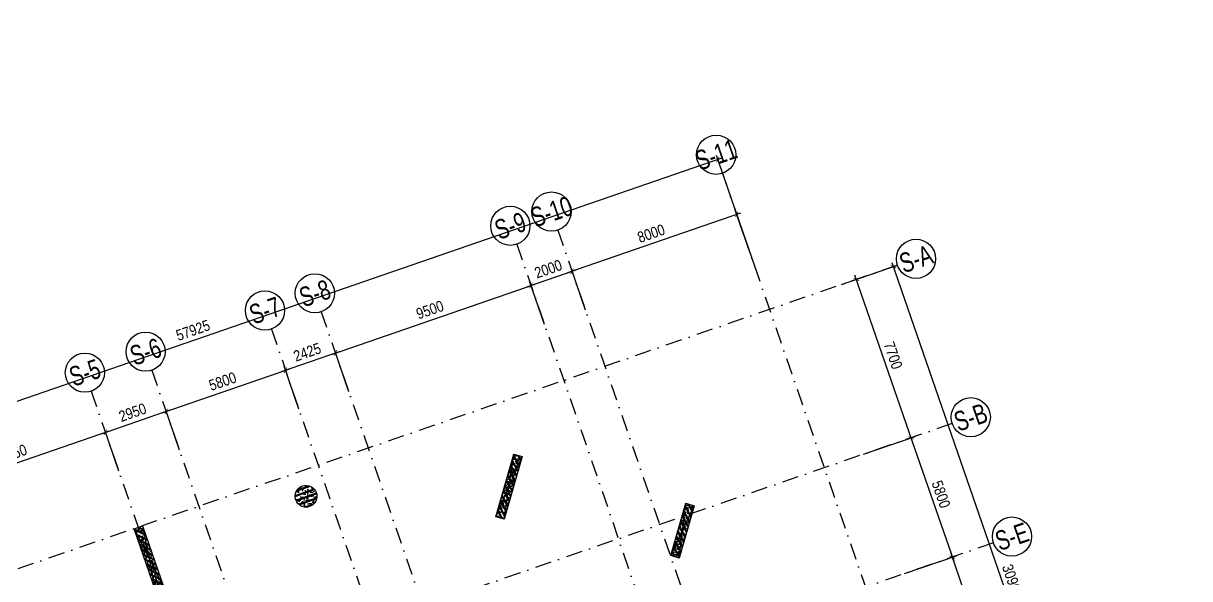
# Model space of a CAD drawing. Header units: millimetres. Extents: x -185400 to 961535, y -14070 to 330824.
# Drawn here: x -86082 to -32508, y 48679 to 74193 of the extents above; entities that cross this region are included whole.
import ezdxf
from ezdxf.enums import TextEntityAlignment as Align

# ---------------------------------------------------------------- set-up
doc = ezdxf.new("R2010")
doc.units = ezdxf.units.MM
doc.header["$LTSCALE"] = 300
doc.header["$MEASUREMENT"] = 0
doc.linetypes.add('DASHDOT', pattern=[1, 0.5, -0.25, 0, -0.25])
doc.linetypes.add('HIDDEN', pattern=[0.375, 0.25, -0.125])
for name, color, linetype in [('$AUDIT-BAD-LAYER', 7, 'Continuous'), ('KT-Kich thuoc', 9, 'Continuous'), ('KT-Luoi truc South Tower', 8, 'DASHDOT'), ('ST_MBDV Cot vach 220805$0$AUDIT_I_220805193045-1', 50, 'Continuous'), ('ST_MBDV Cot vach 220805$0$AUDIT_I_220805193045-5', 6, 'Continuous'), ('ST_MBDV Cot vach 220805$0$AUDIT_I_220805193045-6', 250, 'Continuous')]:
    doc.layers.add(name, color=color, linetype=linetype)
doc.layers.add('KT-Chi gioi XD', color=7, linetype='HIDDEN', true_color=0x0066cc)
doc.styles.add('Arial Narrow', font='ARIALN.TTF')
doc.styles.add('ST_MBDV Cot vach 220805$0$HBA-Text', font='GOTHIC.TTF')
doc.dimstyles.new('ccu12-200', dxfattribs={"dimscale": 200, "dimtxt": 2.5, "dimasz": 1, "dimexe": 1, "dimexo": 2, "dimgap": 1, "dimtad": 1, "dimdec": 0, "dimdsep": 46, "dimtxsty": 'Arial Narrow', "dimblk": 'ARCHTICK', "dimcen": -1, "dimdle": 1, "dimclrd": 256, "dimclre": 256, "dimclrt": 3, "dimadec": 0, "dimazin": 2, "dimtfac": 0.1, "dimtdec": 0, "dimtmove": 0, "dimatfit": 1, "dimldrblk": 'ARCHTICK', "dimfxl": 1, "dimtvp": 0.833333, "dimtolj": 1, "dimtzin": 12, "dimarcsym": 0})

# ---------------------------------------------------------------- blocks, each defined once
blk = doc.blocks.new('_ARCHTICK')
at = {"color": 0, "linetype": 'ByBlock', "const_width": 0.15}
blk.add_lwpolyline([(-0.5, -0.5), (0.5, 0.5)], dxfattribs=at)
blk = doc.blocks.new('*D91')
at = {"layer": 'Defpoints', "color": 0, "transparency": 16777216}
for p in [(-45982, 48779), (-41521, 44184), (-44090, 43297, 0)]:
    blk.add_point(p, dxfattribs=at)
at = {"layer": 'KT-Kich thuoc', "lineweight": -2, "transparency": 16777216}
for p, q in [((-43479, 49855), (-41455, 43995)), ((-45604, 48910), (-43225, 49732)), ((-43712, 43427), (-41332, 44249))]:
    blk.add_line(p, q, dxfattribs=at)
at = {"layer": 'KT-Kich thuoc', "lineweight": -2, "transparency": 16777216, "xscale": 200, "yscale": 200, "zscale": 200}
for p, rotation in [((-43414, 49666), 109.0471074763102), ((-41521, 44184), 289.0471074763101)]:
    blk.add_blockref('_ARCHTICK', p, dxfattribs=dict(at, rotation=rotation))
at = {"layer": 'KT-Kich thuoc', "color": 3, "transparency": 16777216, "insert": (-42037, 47074), "char_height": 500, "attachment_point": 5, "rotation": 289.0471, "style": 'Arial Narrow'}
blk.add_mtext('\\A1;5800', dxfattribs=at)
blk = doc.blocks.new('*D92')
at = {"layer": 'Defpoints', "color": 0, "transparency": 16777216}
for p in [(-47874, 54262, 0), (-43413, 49666), (-45982, 48779)]:
    blk.add_point(p, dxfattribs=at)
at = {"layer": 'KT-Kich thuoc', "lineweight": -2, "transparency": 16777216}
for p, q in [((-47496, 54393), (-45117, 55214)), ((-45371, 55338), (-43348, 49477)), ((-45604, 48910), (-43224, 49732))]:
    blk.add_line(p, q, dxfattribs=at)
at = {"layer": 'KT-Kich thuoc', "lineweight": -2, "transparency": 16777216, "xscale": 200, "yscale": 200, "zscale": 200}
for p, rotation in [((-45306, 55149), 109.0471074763102), ((-43413, 49666), 289.0471074763101)]:
    blk.add_blockref('_ARCHTICK', p, dxfattribs=dict(at, rotation=rotation))
at = {"layer": 'KT-Kich thuoc', "color": 3, "transparency": 16777216, "insert": (-43929, 52556), "char_height": 500, "attachment_point": 5, "rotation": 289.0471, "style": 'Arial Narrow'}
blk.add_mtext('\\A1;5800', dxfattribs=at)
blk = doc.blocks.new('ST_MBDV Cot vach 220805$0$GRID-SYM-flat-103')
at = {"layer": 'ST_MBDV Cot vach 220805$0$AUDIT_I_220805193045-1'}
blk.add_circle((0, 0, 0), 900, dxfattribs=at)
at = {"layer": 'ST_MBDV Cot vach 220805$0$AUDIT_I_220805193045-1', "style": 'ST_MBDV Cot vach 220805$0$HBA-Text'}
blk.add_attdef('GRID', text='', height=900, rotation=19.0471, dxfattribs=at).set_placement((0, 0, 0), align=Align.MIDDLE_CENTER)
blk = doc.blocks.new('*D110')
at = {"layer": 'Defpoints', "color": 0, "transparency": 16777216}
for p in [(-52359, 62652), (-108936, 49029), (-107112, 43748, 0)]:
    blk.add_point(p, dxfattribs=at)
at = {"layer": 'KT-Kich thuoc', "lineweight": -2, "transparency": 16777216}
for p, q in [((-52489, 63030), (-54248, 68123)), ((-53994, 67999), (-109125, 48964)), ((-107243, 44126), (-109001, 49218))]:
    blk.add_line(p, q, dxfattribs=at)
at = {"layer": 'KT-Kich thuoc', "lineweight": -2, "transparency": 16777216, "xscale": 200, "yscale": 200, "zscale": 200}
for p, rotation in [((-54183, 67933), 19.04771637789532), ((-108936, 49029), 199.0477163778953)]:
    blk.add_blockref('_ARCHTICK', p, dxfattribs=dict(at, rotation=rotation))
at = {"layer": 'KT-Kich thuoc', "color": 3, "transparency": 16777216, "insert": (-78288, 60092), "char_height": 500, "attachment_point": 5, "rotation": 19.0477, "style": 'Arial Narrow'}
blk.add_mtext('\\A1;57925', dxfattribs=at)
blk = doc.blocks.new('*D114')
at = {"layer": 'Defpoints', "color": 0, "transparency": 16777216}
for p in [(-82308, 55404), (-81561, 53238), (-89737, 50415)]:
    blk.add_point(p, dxfattribs=at)
at = {"layer": 'KT-Kich thuoc', "lineweight": -2, "transparency": 16777216}
for p, q in [((-90674, 52516), (-82119, 55469)), ((-81691, 53616), (-82374, 55593)), ((-89868, 50794), (-90550, 52770))]:
    blk.add_line(p, q, dxfattribs=at)
at = {"layer": 'KT-Kich thuoc', "lineweight": -2, "transparency": 16777216, "xscale": 200, "yscale": 200, "zscale": 200}
for p, rotation in [((-82308, 55404), 19.04713796496646), ((-90485, 52581), 199.0471379649665)]:
    blk.add_blockref('_ARCHTICK', p, dxfattribs=dict(at, rotation=rotation))
at = {"layer": 'KT-Kich thuoc', "color": 3, "transparency": 16777216, "insert": (-86545, 54423), "char_height": 500, "attachment_point": 5, "rotation": 19.0471, "style": 'Arial Narrow'}
blk.add_mtext('\\A1;8650', dxfattribs=at)
blk = doc.blocks.new('*D115')
at = {"layer": 'Defpoints', "color": 0, "transparency": 16777216}
for p in [(-79520, 56366), (-78772, 54201), (-81561, 53238)]:
    blk.add_point(p, dxfattribs=at)
at = {"layer": 'KT-Kich thuoc', "lineweight": -2, "transparency": 16777216}
for p, q in [((-82497, 55338), (-79331, 56432)), ((-78903, 54579), (-79585, 56556)), ((-81691, 53616), (-82374, 55593))]:
    blk.add_line(p, q, dxfattribs=at)
at = {"layer": 'KT-Kich thuoc', "lineweight": -2, "transparency": 16777216, "xscale": 200, "yscale": 200, "zscale": 200}
for p, rotation in [((-79520, 56366), 19.04713796496646), ((-82308, 55404), 199.0471379649665)]:
    blk.add_blockref('_ARCHTICK', p, dxfattribs=dict(at, rotation=rotation))
at = {"layer": 'KT-Kich thuoc', "color": 3, "transparency": 16777216, "insert": (-81063, 56315), "char_height": 500, "attachment_point": 5, "rotation": 19.0471, "style": 'Arial Narrow'}
blk.add_mtext('\\A1;2950', dxfattribs=at)
blk = doc.blocks.new('*D116')
at = {"layer": 'Defpoints', "color": 0, "transparency": 16777216}
for p in [(-74037, 58259), (-73290, 56094), (-78772, 54201)]:
    blk.add_point(p, dxfattribs=at)
at = {"layer": 'KT-Kich thuoc', "lineweight": -2, "transparency": 16777216}
for p, q in [((-73420, 56472), (-74103, 58448)), ((-79709, 56301), (-73848, 58325)), ((-78903, 54579), (-79585, 56556))]:
    blk.add_line(p, q, dxfattribs=at)
at = {"layer": 'KT-Kich thuoc', "lineweight": -2, "transparency": 16777216, "xscale": 200, "yscale": 200, "zscale": 200}
for p, rotation in [((-74037, 58259), 19.04713796496646), ((-79520, 56366), 199.0471379649665)]:
    blk.add_blockref('_ARCHTICK', p, dxfattribs=dict(at, rotation=rotation))
at = {"layer": 'KT-Kich thuoc', "color": 3, "transparency": 16777216, "insert": (-76927, 57743), "char_height": 500, "attachment_point": 5, "rotation": 19.0471, "style": 'Arial Narrow'}
blk.add_mtext('\\A1;5800', dxfattribs=at)
blk = doc.blocks.new('*D117')
at = {"layer": 'Defpoints', "color": 0, "transparency": 16777216}
for p in [(-71745, 59051), (-70998, 56885), (-73290, 56094)]:
    blk.add_point(p, dxfattribs=at)
at = {"layer": 'KT-Kich thuoc', "lineweight": -2, "transparency": 16777216}
for p, q in [((-74226, 58194), (-71556, 59116)), ((-71128, 57263), (-71810, 59240)), ((-73420, 56472), (-74103, 58448))]:
    blk.add_line(p, q, dxfattribs=at)
at = {"layer": 'KT-Kich thuoc', "lineweight": -2, "transparency": 16777216, "xscale": 200, "yscale": 200, "zscale": 200}
for p, rotation in [((-71745, 59051), 19.04713796496646), ((-74037, 58259), 199.0471379649665)]:
    blk.add_blockref('_ARCHTICK', p, dxfattribs=dict(at, rotation=rotation))
at = {"layer": 'KT-Kich thuoc', "color": 3, "transparency": 16777216, "insert": (-73040, 59085), "char_height": 500, "attachment_point": 5, "rotation": 19.0471, "style": 'Arial Narrow'}
blk.add_mtext('\\A1;2425', dxfattribs=at)
blk = doc.blocks.new('*D118')
at = {"layer": 'Defpoints', "color": 0, "transparency": 16777216}
for p in [(-62765, 62151), (-62018, 59985), (-70998, 56885)]:
    blk.add_point(p, dxfattribs=at)
at = {"layer": 'KT-Kich thuoc', "lineweight": -2, "transparency": 16777216}
for p, q in [((-71934, 58985), (-62576, 62216)), ((-62148, 60364), (-62831, 62340)), ((-71128, 57263), (-71810, 59240))]:
    blk.add_line(p, q, dxfattribs=at)
at = {"layer": 'KT-Kich thuoc', "lineweight": -2, "transparency": 16777216, "xscale": 200, "yscale": 200, "zscale": 200}
for p, rotation in [((-62765, 62151), 19.04713796496646), ((-71745, 59051), 199.0471379649665)]:
    blk.add_blockref('_ARCHTICK', p, dxfattribs=dict(at, rotation=rotation))
at = {"layer": 'KT-Kich thuoc', "color": 3, "transparency": 16777216, "insert": (-67404, 61031), "char_height": 500, "attachment_point": 5, "rotation": 19.0471, "style": 'Arial Narrow'}
blk.add_mtext('\\A1;9500', dxfattribs=at)
blk = doc.blocks.new('*D119')
at = {"layer": 'Defpoints', "color": 0, "transparency": 16777216}
for p in [(-60875, 62804), (-60127, 60638), (-62018, 59985)]:
    blk.add_point(p, dxfattribs=at)
at = {"layer": 'KT-Kich thuoc', "lineweight": -2, "transparency": 16777216}
for p, q in [((-62954, 62086), (-60686, 62869)), ((-60258, 61016), (-60940, 62993)), ((-62148, 60364), (-62831, 62340))]:
    blk.add_line(p, q, dxfattribs=at)
at = {"layer": 'KT-Kich thuoc', "lineweight": -2, "transparency": 16777216, "xscale": 200, "yscale": 200, "zscale": 200}
for p, rotation in [((-60875, 62804), 19.04713796496646), ((-62765, 62151), 199.0471379649665)]:
    blk.add_blockref('_ARCHTICK', p, dxfattribs=dict(at, rotation=rotation))
at = {"layer": 'KT-Kich thuoc', "color": 3, "transparency": 16777216, "insert": (-61969, 62908), "char_height": 500, "attachment_point": 5, "rotation": 19.0471, "style": 'Arial Narrow'}
blk.add_mtext('\\A1;2000', dxfattribs=at)
blk = doc.blocks.new('*D120')
at = {"layer": 'Defpoints', "color": 0, "transparency": 16777216}
for p in [(-53313, 65414), (-52565, 63249), (-60127, 60638)]:
    blk.add_point(p, dxfattribs=at)
at = {"layer": 'KT-Kich thuoc', "lineweight": -2, "transparency": 16777216}
for p, q in [((-61064, 62738), (-53124, 65480)), ((-52696, 63627), (-53378, 65603)), ((-60258, 61016), (-60940, 62993))]:
    blk.add_line(p, q, dxfattribs=at)
at = {"layer": 'KT-Kich thuoc', "lineweight": -2, "transparency": 16777216, "xscale": 200, "yscale": 200, "zscale": 200}
for p, rotation in [((-53313, 65414), 19.04713796496646), ((-60875, 62804), 199.0471379649665)]:
    blk.add_blockref('_ARCHTICK', p, dxfattribs=dict(at, rotation=rotation))
at = {"layer": 'KT-Kich thuoc', "color": 3, "transparency": 16777216, "insert": (-57242, 64539), "char_height": 500, "attachment_point": 5, "rotation": 19.0471, "style": 'Arial Narrow'}
blk.add_mtext('\\A1;8000', dxfattribs=at)
blk = doc.blocks.new('*D121')
at = {"layer": 'Defpoints', "color": 0, "transparency": 16777216}
for p in [(-48876, 62062, 0), (-36033, 33807), (-38792, 32854, 0)]:
    blk.add_point(p, dxfattribs=at)
at = {"layer": 'KT-Kich thuoc', "lineweight": -2, "transparency": 16777216}
for p, q in [((-48497, 62193), (-45928, 63080)), ((-46182, 63204), (-35968, 33617)), ((-38414, 32985), (-35844, 33872))]:
    blk.add_line(p, q, dxfattribs=at)
at = {"layer": 'KT-Kich thuoc', "lineweight": -2, "transparency": 16777216, "xscale": 200, "yscale": 200, "zscale": 200}
for p, rotation in [((-46117, 63015), 109.0471074763102), ((-36033, 33807), 289.0471074763101)]:
    blk.add_blockref('_ARCHTICK', p, dxfattribs=dict(at, rotation=rotation))
at = {"layer": 'KT-Kich thuoc', "color": 3, "transparency": 16777216, "insert": (-40645, 48559), "char_height": 500, "attachment_point": 5, "rotation": 289.0471, "style": 'Arial Narrow'}
blk.add_mtext('\\A1;30900', dxfattribs=at)
blk = doc.blocks.new('*D122')
at = {"layer": 'Defpoints', "color": 0, "transparency": 16777216}
for p in [(-47819, 62427), (-48876, 62062), (-47874, 54262)]:
    blk.add_point(p, dxfattribs=at)
at = {"layer": 'KT-Kich thuoc', "lineweight": -2, "transparency": 16777216}
for p, q in [((-48497, 62193), (-47630, 62493)), ((-45240, 54960), (-47884, 62616)), ((-47496, 54393), (-45117, 55214))]:
    blk.add_line(p, q, dxfattribs=at)
at = {"layer": 'KT-Kich thuoc', "lineweight": -2, "transparency": 16777216, "xscale": 200, "yscale": 200, "zscale": 200}
for p, rotation in [((-47819, 62427), 109.0471074763102), ((-45306, 55149), 289.0471074763101)]:
    blk.add_blockref('_ARCHTICK', p, dxfattribs=dict(at, rotation=rotation))
at = {"layer": 'KT-Kich thuoc', "color": 3, "transparency": 16777216, "insert": (-46132, 58937), "char_height": 500, "attachment_point": 5, "rotation": 289.0471, "style": 'Arial Narrow'}
blk.add_mtext('\\A1;7700', dxfattribs=at)
blk = doc.blocks.new('*U55')
h = blk.add_hatch()
h.set_pattern_fill('VATLIEU04', color=250, scale=40, style=0, pattern_type=2)
h.set_pattern_definition([(50, (-550, 2550), (286.904, -25.1), [30, -330]), (355, (-550, 2550), (-55.5, 300.877), [24, -264]), (100.451, (-526.1, 2547.9), (231.404, 275.776), [25.496, -280.457]), (46.184, (-550, 2630), (426.896, -66.208), [45, -495]), (96.636, (-514.43, 2624.5), (373.865, 389.647), [38.244, -420.685]), (351.184, (-550, 2630), (373.865, 389.65), [36, -396]), (21, (-510, 2610), (238.763, -161.048), [30, -330]), (326, (-510, 2610), (97.326, 290.06), [24, -264]), (71.451, (-490.1, 2596.58), (336.09, 129.012), [25.496, -280.457]), (37.5, (-550, 2550), (4.864, 133.1575), [0, -260.8, 0, -268, 0, -265]), (7.5, (-550, 2550), (105.228, 157.765), [0, -152.8, 0, -254.8, 0, -101]), (327.5, (-639.2, 2550), (213.529, -9.022), [0, -100, 0, -312, 0, -414]), (317.5, (-679.2, 2550), (233.274, 40.042), [0, -130, 0, -207.2, 0, -294]), (45, (-550, 2550), (-120.208, 120.208), []), (45, (-550, 2599), (-120.208, 120.208), [])])
h.paths.add_polyline_path([(-475, -475), (-75, -475), (-75, 2025), (-475, 2025)])
at = {"color": 6, "ltscale": 0.25}
blk.add_lwpolyline([(-475, -475), (-75, -475), (-75, 2025), (-475, 2025)], close=True, dxfattribs=at)
at = {"layer": 'Defpoints', "linetype": 'ByBlock', "ltscale": 30}
for p, q in [((-75, -475), (-475, 2025)), ((-475, -475), (-75, 2025))]:
    blk.add_line(p, q, dxfattribs=at)
blk = doc.blocks.new('*U48')
h = blk.add_hatch()
h.set_pattern_fill('VATLIEU04', color=250, scale=40, style=0, pattern_type=2)
h.set_pattern_definition([(50, (-550, 3050), (286.904, -25.101), [30, -330]), (355, (-550, 3050), (-55.5, 300.877), [24, -264]), (100.451, (-526.1, 3047.9), (231.404, 275.776), [25.496, -280.457]), (46.184, (-550, 3130), (426.896, -66.208), [45, -495]), (96.636, (-514.43, 3124.5), (373.865, 389.647), [38.244, -420.685]), (351.184, (-550, 3130), (373.865, 389.65), [36, -396]), (21, (-510, 3110), (238.763, -161.048), [30, -330]), (326, (-510, 3110), (97.326, 290.06), [24, -264]), (71.451, (-490.1, 3096.58), (336.09, 129.012), [25.496, -280.457]), (37.5, (-550, 3050), (4.864, 133.1575), [0, -260.8, 0, -268, 0, -265]), (7.5, (-550, 3050), (105.228, 157.7647), [0, -152.8, 0, -254.8, 0, -101]), (327.5, (-639.2, 3050), (213.529, -9.022), [0, -100, 0, -312, 0, -414]), (317.5, (-679.2, 3050), (233.274, 40.042), [0, -130, 0, -207.2, 0, -294]), (45, (-550, 3050), (-120.208, 120.208), []), (45, (-550, 3099), (-120.208, 120.208), [])])
h.paths.add_polyline_path([(-475, -475), (-75, -475), (-75, 2525), (-475, 2525)])
at = {"color": 6, "ltscale": 0.25}
blk.add_lwpolyline([(-475, -475), (-75, -475), (-75, 2525), (-475, 2525)], close=True, dxfattribs=at)
at = {"layer": 'Defpoints', "linetype": 'ByBlock', "ltscale": 30}
for p, q in [((-75, -475), (-475, 2525)), ((-475, -475), (-75, 2525))]:
    blk.add_line(p, q, dxfattribs=at)
blk = doc.blocks.new('*U51')
h = blk.add_hatch()
h.set_pattern_fill('VATLIEU04', color=250, scale=40, style=0, pattern_type=2)
h.set_pattern_definition([(50, (-550, 3038.88), (286.904, -25.101), [30, -330]), (355, (-550, 3038.88), (-55.5, 300.877), [24, -264]), (100.451, (-526.1, 3036.8), (231.404, 275.776), [25.496, -280.457]), (46.184, (-550, 3118.88), (426.896, -66.208), [45, -495]), (96.636, (-514.43, 3113.36), (373.865, 389.647), [38.244, -420.685]), (351.184, (-550, 3118.9), (373.865, 389.65), [36, -396]), (21, (-510, 3098.88), (238.763, -161.048), [30, -330]), (326, (-510, 3098.88), (97.326, 290.06), [24, -264]), (71.451, (-490.1, 3085.46), (336.09, 129.012), [25.496, -280.457]), (37.5, (-550, 3038.88), (4.864, 133.1575), [0, -260.8, 0, -268, 0, -265]), (7.5, (-550, 3038.88), (105.228, 157.7647), [0, -152.8, 0, -254.8, 0, -101]), (327.5, (-639.2, 3038.88), (213.529, -9.022), [0, -100, 0, -312, 0, -414]), (317.5, (-679.2, 3038.88), (233.274, 40.042), [0, -130, 0, -207.2, 0, -294]), (45, (-550, 3038.88), (-120.208, 120.208), []), (45, (-550, 3087.88), (-120.208, 120.208), [])])
h.paths.add_polyline_path([(-475, -475), (-75, -475), (-75, 2514), (-475, 2514)])
at = {"color": 6, "ltscale": 0.25}
blk.add_lwpolyline([(-475, -475), (-75, -475), (-75, 2514), (-475, 2514)], close=True, dxfattribs=at)
at = {"layer": 'Defpoints', "linetype": 'ByBlock', "ltscale": 30}
for p, q in [((-75, -475), (-475, 2514)), ((-475, -475), (-75, 2514))]:
    blk.add_line(p, q, dxfattribs=at)
blk = doc.blocks.new('Asix South Tower')
at = {"layer": 'KT-Luoi truc South Tower', "ltscale": 5}
for p, q in [((-53965.4, 67304.5), (-40792.5, 29149.9)), ((-61527.4, 64693.7), (-45306.5, 17710.6)), ((-63417.9, 64041.1), (-47197, 17057.9)), ((-45928.1, 63080), (-113358.3, 39799.9)), ((-72397.8, 60940.8), (-54303.1, 8530.3)), ((-74690, 60149.4), (-64788, 31468.5)), ((-80172.4, 58256.6), (-70270.4, 29575.7)), ((-82960.9, 57293.9), (-73058.9, 28613)), ((-43415.2, 55801.6), (-67725.7, 47408.4)), ((-41522.4, 50319.2), (-65827.2, 41928))]:
    blk.add_line(p, q, dxfattribs=at)
at = {"layer": 'KT-Kich thuoc'}
ref = blk.add_blockref('ST_MBDV Cot vach 220805$0$GRID-SYM-flat-103', (-54258.3, 68155.5), dxfattribs=at)
ref.add_attrib('GRID', 'S-11', dxfattribs={"layer": 'ST_MBDV Cot vach 220805$0$AUDIT_I_220805193045-1', "height": 900, "rotation": 19, "style": 'ST_MBDV Cot vach 220805$0$HBA-Text', "width": 0.75}).set_placement((-54258.3, 68155.5, 0), align=Align.MIDDLE_CENTER)
ref = blk.add_blockref('ST_MBDV Cot vach 220805$0$GRID-SYM-flat-103', (-61821.1, 65544.5), dxfattribs=at)
ref.add_attrib('GRID', 'S-10', dxfattribs={"layer": 'ST_MBDV Cot vach 220805$0$AUDIT_I_220805193045-1', "height": 900, "rotation": 19, "style": 'ST_MBDV Cot vach 220805$0$HBA-Text', "width": 0.75}).set_placement((-61821.1, 65544.5, 0), align=Align.MIDDLE_CENTER)
ref = blk.add_blockref('ST_MBDV Cot vach 220805$0$GRID-SYM-flat-103', (-63711.6, 64891.8), dxfattribs=at)
ref.add_attrib('GRID', 'S-9', dxfattribs={"layer": 'ST_MBDV Cot vach 220805$0$AUDIT_I_220805193045-1', "height": 900, "rotation": 19, "style": 'ST_MBDV Cot vach 220805$0$HBA-Text', "width": 0.75}).set_placement((-63711.6, 64891.8, 0), align=Align.MIDDLE_CENTER)
ref = blk.add_blockref('ST_MBDV Cot vach 220805$0$GRID-SYM-flat-103', (-45077.3, 63373.8, 0), dxfattribs=at)
ref.add_attrib('GRID', 'S-A', dxfattribs={"layer": 'ST_MBDV Cot vach 220805$0$AUDIT_I_220805193045-1', "height": 900, "rotation": 19.04714, "style": 'ST_MBDV Cot vach 220805$0$HBA-Text', "width": 0.75}).set_placement((-45077.3, 63373.8, 0), align=Align.MIDDLE_CENTER)
ref = blk.add_blockref('ST_MBDV Cot vach 220805$0$GRID-SYM-flat-103', (-72691.5, 61791.5), dxfattribs=at)
ref.add_attrib('GRID', 'S-8', dxfattribs={"layer": 'ST_MBDV Cot vach 220805$0$AUDIT_I_220805193045-1', "height": 900, "rotation": 19, "style": 'ST_MBDV Cot vach 220805$0$HBA-Text', "width": 0.75}).set_placement((-72691.5, 61791.5, 0), align=Align.MIDDLE_CENTER)
ref = blk.add_blockref('ST_MBDV Cot vach 220805$0$GRID-SYM-flat-103', (-74983.7, 61000.1), dxfattribs=at)
ref.add_attrib('GRID', 'S-7', dxfattribs={"layer": 'ST_MBDV Cot vach 220805$0$AUDIT_I_220805193045-1', "height": 900, "rotation": 19, "style": 'ST_MBDV Cot vach 220805$0$HBA-Text', "width": 0.75}).set_placement((-74983.7, 61000.1, 0), align=Align.MIDDLE_CENTER)
ref = blk.add_blockref('ST_MBDV Cot vach 220805$0$GRID-SYM-flat-103', (-80466.2, 59107.3), dxfattribs=at)
ref.add_attrib('GRID', 'S-6', dxfattribs={"layer": 'ST_MBDV Cot vach 220805$0$AUDIT_I_220805193045-1', "height": 900, "rotation": 19, "style": 'ST_MBDV Cot vach 220805$0$HBA-Text', "width": 0.75}).set_placement((-80466.2, 59107.3, 0), align=Align.MIDDLE_CENTER)
ref = blk.add_blockref('ST_MBDV Cot vach 220805$0$GRID-SYM-flat-103', (-83254.6, 58144.6), dxfattribs=at)
ref.add_attrib('GRID', 'S-5', dxfattribs={"layer": 'ST_MBDV Cot vach 220805$0$AUDIT_I_220805193045-1', "height": 900, "rotation": 19, "style": 'ST_MBDV Cot vach 220805$0$HBA-Text', "width": 0.75}).set_placement((-83254.6, 58144.6, 0), align=Align.MIDDLE_CENTER)
ref = blk.add_blockref('ST_MBDV Cot vach 220805$0$GRID-SYM-flat-103', (-42564.5, 56095.3, 0), dxfattribs=at)
ref.add_attrib('GRID', 'S-B', dxfattribs={"layer": 'ST_MBDV Cot vach 220805$0$AUDIT_I_220805193045-1', "height": 900, "rotation": 19, "style": 'ST_MBDV Cot vach 220805$0$HBA-Text', "width": 0.75}).set_placement((-42564.5, 56095.3, 0), align=Align.MIDDLE_CENTER)
ref = blk.add_blockref('ST_MBDV Cot vach 220805$0$GRID-SYM-flat-103', (-40671.7, 50612.9, 0), dxfattribs=at)
ref.add_attrib('GRID', 'S-E', dxfattribs={"layer": 'ST_MBDV Cot vach 220805$0$AUDIT_I_220805193045-1', "height": 900, "rotation": 19, "style": 'ST_MBDV Cot vach 220805$0$HBA-Text', "width": 0.75}).set_placement((-40671.7, 50612.9, 0), align=Align.MIDDLE_CENTER)
dim = blk.add_linear_dim(base=(-108935.8, 49029.4), p1=(-52359, 62651.6), p2=(-107112.2, 43747.5, 0), angle=199.04772, dimstyle='ccu12-200', dxfattribs=at)
dim.commit()
dim.dimension.update_dxf_attribs({"geometry": '*D110', "text_midpoint": (-78139.5, 59662.1), "dimtype": 129})
for base, p1, p2, angle, picture, middle in [((-53312.8, 65414.4), (-60127.2, 60638.2), (-52565.2, 63249), 19.04714, '*D120', (-57242.4, 64539.4)), ((-60874.8, 62803.6), (-62017.7, 59985.5), (-60127.2, 60638.2), 19.04714, '*D119', (-61968.6, 62907.6)), ((-36033, 33806.5), (-48875.5, 62062.4, 0), (-38792.1, 32854, 0), 109.04711, '*D121', (-40644.7, 48559.2)), ((-62765.3, 62150.9), (-70997.6, 56885.2), (-62017.7, 59985.5), 19.04714, '*D118', (-67403.8, 61031.1)), ((-47818.6, 62427.4), (-47874.4, 54262.1), (-48875.5, 62062.4), 109.04711, '*D122', (-46131.8, 58936.7)), ((-71745.2, 59050.6), (-73289.8, 56093.8), (-70997.6, 56885.2), 19.04714, '*D117', (-73039.9, 59085.3)), ((-74037.4, 58259.3), (-78772.3, 54201), (-73289.8, 56093.8), 19.04714, '*D116', (-76927.2, 57743.2)), ((-79519.9, 56366.5), (-81560.8, 53238.3), (-78772.3, 54201), 19.04714, '*D115', (-81062.7, 56315.5)), ((-82308.4, 55403.7), (-89737.2, 50415.4), (-81560.8, 53238.3), 19.04714, '*D114', (-86545.2, 54422.6)), ((-43412.9, 49666.5), (-47874.4, 54262.1, 0), (-45982.3, 48779.4), 109.04711, '*D92', (-43928.9, 52556.3)), ((-41520.8, 44183.8), (-45982.3, 48779.4), (-44090.1, 43296.7, 0), 109.04711, '*D91', (-42036.8, 47073.6))]:
    dim = blk.add_linear_dim(base=base, p1=p1, p2=p2, angle=angle, dimstyle='ccu12-200', dxfattribs=at)
    dim.commit()
    dim.dimension.update_dxf_attribs({"geometry": picture, "text_midpoint": middle})

msp = doc.modelspace()

# ---------------------------------------------------------------- hatches: boundary and pattern name
at = {"layer": '$AUDIT-BAD-LAYER'}
h = msp.add_hatch(dxfattribs=at)
h.set_pattern_fill('ACET-2D-ANSI31', color=256)
h.set_pattern_definition([(45, (5.27543, -15.29099), (-0.08838834765, 0.08838834765), [])])
h.paths.add_polyline_path([(-152992, 35260), (-153807, 37624), (-155982, 36873), (-155166, 34510)], flags=0)
h.paths.add_polyline_path([(-153335, 37787), (-152519, 35423), (-150345, 36173), (-151160, 38537)], flags=16)
h.paths.add_polyline_path([(-81572, -12446), (-81581, -13864), (-80354, -13872), (-80345, -12454)])
edge = h.paths.add_edge_path()
edge.add_arc((-79263, -13170), 900, 0, 360)
h.paths.add_polyline_path([(-174845, 38775), (-174414, 37424), (-173543, 37702), (-173974, 39053)], flags=16)
edge = h.paths.add_edge_path(flags=16)
edge.add_arc((-172872, 38660), 900, 0, 360)
h.paths.add_polyline_path([(-110555, 20933), (-110093, 19592), (-109452, 19814), (-109914, 21154)])
edge = h.paths.add_edge_path()
edge.add_arc((-108916, 20749), 900, 0, 360)
h.paths.add_polyline_path([(-112698, 26329), (-112236, 24988), (-111428, 25267), (-111891, 26608)])
edge = h.paths.add_edge_path()
edge.add_arc((-110809, 26231), 900, 0, 360)
h.paths.add_polyline_path([(-138364, 647), (-137902, -694), (-137277, -478), (-137740, 862)])
edge = h.paths.add_edge_path()
edge.add_arc((-136750, 454), 900, 0, 360)
h.paths.add_polyline_path([(-143828, 15581), (-143366, 14241), (-142558, 14520), (-143020, 15860)], flags=16)
edge = h.paths.add_edge_path(flags=16)
edge.add_arc((-141938, 15484), 900, 0, 360)
h.paths.add_polyline_path([(-154331, 43986), (-153900, 42635), (-153194, 42860), (-153625, 44211)])
edge = h.paths.add_edge_path()
edge.add_arc((-152606, 43792), 900, 0, 360)
h.paths.add_polyline_path([(-157120, 43023), (-156689, 41672), (-155982, 41898), (-156413, 43248)])
edge = h.paths.add_edge_path()
edge.add_arc((-155394, 42829), 900, 0, 360)
h.paths.add_polyline_path([(-176261, 36415), (-175830, 35064), (-175123, 35289), (-175554, 36640)], flags=16)
edge = h.paths.add_edge_path(flags=16)
edge.add_arc((-174535, 36221), 900, 0, 360)
h.paths.add_polyline_path([(-148944, 45846), (-148513, 44495), (-147807, 44720), (-148237, 46071)])
edge = h.paths.add_edge_path()
edge.add_arc((-147218, 45652), 900, 0, 360)
h.paths.add_polyline_path([(-182878, 34130), (-182447, 32779), (-181741, 33004), (-182172, 34355)])
edge = h.paths.add_edge_path(flags=16)
edge.add_arc((-181153, 33936), 900, 0, 360)
h.paths.add_polyline_path([(-181417, 15650), (-180954, 14309), (-180039, 14625), (-180501, 15966)])
edge = h.paths.add_edge_path(flags=16)
edge.add_arc((-179365, 15608), 900, 0, 360)
h.paths.add_polyline_path([(-178647, 7923), (-178196, 6579), (-177335, 6867), (-177786, 8212)])
edge = h.paths.add_edge_path(flags=16)
edge.add_arc((-176682, 7834), 900, 0, 360)
h.paths.add_polyline_path([(-182227, 19020), (-181776, 17676), (-181056, 17917), (-181507, 19261)])
edge = h.paths.add_edge_path()
edge.add_arc((-180474, 18860), 900, 0, 360)
h.paths.add_polyline_path([(-165296, 40200), (-164865, 38849), (-164159, 39075), (-164590, 40426)], flags=16)
edge = h.paths.add_edge_path(flags=16)
edge.add_arc((-163571, 40007), 900, 0, 360)
h.paths.add_polyline_path([(-170778, 38307), (-170348, 36957), (-169641, 37182), (-170072, 38533)], flags=16)
edge = h.paths.add_edge_path(flags=16)
edge.add_arc((-169053, 38114), 900, 0, 360)
h.paths.add_polyline_path([(-185400, 27816), (-184949, 26472), (-184091, 26760), (-184542, 28104)])
edge = h.paths.add_edge_path()
edge.add_arc((-183440, 27726), 900, 0, 360)
h.paths.add_polyline_path([(-141685, 10185), (-141223, 8845), (-140582, 9066), (-141044, 10406)], flags=16)
edge = h.paths.add_edge_path(flags=16)
edge.add_arc((-140046, 10001), 900, 0, 360)
h.paths.add_polyline_path([(-139928, 4656), (-139465, 3316), (-138734, 3568), (-139197, 4908)])
edge = h.paths.add_edge_path()
edge.add_arc((-138153, 4519), 900, 0, 360)
h.paths.add_polyline_path([(-114826, 31730), (-114364, 30390), (-113399, 30723), (-113862, 32063)])
edge = h.paths.add_edge_path()
edge.add_arc((-112701, 31714), 900, 0, 360)
h.paths.add_polyline_path([(-116238, 37379), (-115775, 36038), (-115131, 36261), (-115594, 37601)], flags=16)
edge = h.paths.add_edge_path()
edge.add_arc((-114594, 37196), 900, 0, 360)
h.paths.add_polyline_path([(-118194, 42839), (-117731, 41499), (-117045, 41736), (-117508, 43076)], flags=17)
edge = h.paths.add_edge_path(flags=17)
edge.add_arc((-116487, 42679), 900, 0, 360)
h.paths.add_polyline_path([(-71491, -5057), (-71500, -6548), (-70505, -6554), (-70495, -5064)])
edge = h.paths.add_edge_path()
edge.add_arc((-69506, -5791), 900, 0, 360)
h.paths.add_polyline_path([(-71072, 2928), (-71081, 1510), (-70307, 1505), (-70298, 2923)])
edge = h.paths.add_edge_path()
edge.add_arc((-69442, 2209), 900, 0, 360)
h.paths.add_polyline_path([(-71256, 4929), (-71265, 3512), (-70360, 3506), (-70351, 4924)])
edge = h.paths.add_edge_path()
edge.add_arc((-69431, 4209), 900, 0, 360)
h.paths.add_polyline_path([(-71440, 14459), (-71449, 13041), (-70387, 13034), (-70378, 14452)])
edge = h.paths.add_edge_path()
edge.add_arc((-69380, 13737), 900, 0, 360)
h.paths.add_polyline_path([(-85732, -12423), (-85742, -13841), (-84514, -13848), (-84505, -12431)])
edge = h.paths.add_edge_path()
edge.add_arc((-83423, -13147), 900, 0, 360)
h.paths.add_polyline_path([(-91805, -12363), (-91814, -13780), (-90587, -13788), (-90578, -12371)])
edge = h.paths.add_edge_path()
edge.add_arc((-89496, -13086), 900, 0, 360)
h.paths.add_polyline_path([(-100505, -12306), (-100514, -13724), (-99287, -13732), (-99277, -12314)])
edge = h.paths.add_edge_path()
edge.add_arc((-98196, -13030), 900, 0, 360)
h.paths.add_polyline_path([(-109205, -12250), (-109214, -13668), (-107986, -13676), (-107977, -12258)])
edge = h.paths.add_edge_path()
edge.add_arc((-106895, -12974), 900, 0, 360)
h.paths.add_polyline_path([(-114985, -12213), (-114994, -13631), (-113767, -13639), (-113757, -12221)])
edge = h.paths.add_edge_path()
edge.add_arc((-112676, -12937), 900, 0, 360)
h.paths.add_polyline_path([(-128242, 51140), (-127810, 49790), (-126641, 50164), (-127073, 51514)])
edge = h.paths.add_edge_path()
edge.add_arc((-125822, 51170), 900, 0, 360)
h.paths.add_polyline_path([(-134132, 49195), (-133701, 47844), (-132531, 48218), (-132963, 49568)])
edge = h.paths.add_edge_path()
edge.add_arc((-131712, 49224), 900, 0, 360)
h.paths.add_polyline_path([(-137000, 48099), (-136568, 46748), (-135862, 46974), (-136294, 48325)])
edge = h.paths.add_edge_path()
edge.add_arc((-135274, 47906), 900, 0, 360)
h.paths.add_polyline_path([(-145980, 44999), (-145548, 43648), (-144842, 43874), (-145273, 45224)])
edge = h.paths.add_edge_path()
edge.add_arc((-144254, 44806), 900, 0, 360)
h.paths.add_polyline_path([(-120785, -12180), (-120794, -13598), (-119566, -13606), (-119557, -12188)])
edge = h.paths.add_edge_path()
edge.add_arc((-118475, -12904), 900, 0, 360)
h.paths.add_polyline_path([(-82516, -9114), (-82522, -10239), (-80147, -10252), (-80141, -9127)])
edge = h.paths.add_edge_path()
edge.add_line((-79107, 16601), (-79271, -12222))
edge = h.paths.add_edge_path()
edge.add_line((-83257, 16625), (-83421, -12198))
edge = h.paths.add_edge_path(flags=16)
edge.add_line((-172578, 37810), (-172196, 36701))
edge = h.paths.add_edge_path(flags=16)
edge.add_line((-172866, 35827), (-172196, 36701))
edge = h.paths.add_edge_path()
edge.add_line((-172866, 35827), (-163742, 9399))
h.paths.add_polyline_path([(-154921, 41367), (-154555, 40303), (-151701, 41285), (-152067, 42349)])
edge = h.paths.add_edge_path()
edge.add_line((-155100, 41979), (-145976, 15551))
h.paths.add_polyline_path([(-110919, 24721), (-111983, 24354), (-110998, 21502), (-109934, 21869)])
h.paths.add_polyline_path([(-112812, 30204), (-113875, 29837), (-112891, 26984), (-111827, 27351)])
edge = h.paths.add_edge_path()
edge.add_line((-143350, 33404), (-117338, 42385))
edge = h.paths.add_edge_path()
edge.add_line((-146829, 44834), (-137706, 18407))
edge = h.paths.add_edge_path()
edge.add_line((-180859, 33086), (-171735, 6658))
edge = h.paths.add_edge_path()
edge.add_line((-174242, 35370), (-165118, 8943))
h.paths.add_polyline_path([(-134408, 5134), (-135471, 4766), (-134486, 1914), (-133423, 2281)], flags=16)
h.paths.add_polyline_path([(-137949, 15390), (-139012, 15022), (-138027, 12170), (-136964, 12537)], flags=16)
edge = h.paths.add_edge_path()
edge.add_line((-135899, 748), (-118364, 6802))
edge = h.paths.add_edge_path()
edge.add_line((-137302, 4812), (-118338, 11360))
edge = h.paths.add_edge_path()
edge.add_line((-139195, 10295), (-109917, 20403))
edge = h.paths.add_edge_path()
edge.add_line((-141457, 27922), (-115445, 36902))
edge = h.paths.add_edge_path()
edge.add_line((-141088, 15777), (-111809, 25886))
edge = h.paths.add_edge_path()
edge.add_line((-139565, 22439), (-113552, 31420))
edge = h.paths.add_edge_path()
edge.add_line((-122287, 4509), (-70348, 4214))
edge = h.paths.add_edge_path()
edge.add_line((-122298, 2509), (-70360, 2214))
edge = h.paths.add_edge_path()
edge.add_line((-182680, 27980), (-143165, 41612))
edge = h.paths.add_edge_path()
edge.add_line((-179582, 18999), (-140067, 32632))
edge = h.paths.add_edge_path()
edge.add_line((-178930, 17108), (-139414, 30741))
edge = h.paths.add_edge_path()
edge.add_line((-168759, 37263), (-159635, 10836))
edge = h.paths.add_edge_path()
edge.add_line((-163277, 39156), (-154153, 12729))
edge = h.paths.add_edge_path()
edge.add_line((-152312, 42941), (-143188, 16514))
edge = h.paths.add_edge_path()
edge.add_line((-143961, 43955), (-135413, 19198))
edge = h.paths.add_edge_path()
edge.add_line((-146253, 43164), (-137706, 18407))
edge = h.paths.add_edge_path()
edge.add_line((-132894, 47141), (-118224, 4649))
edge = h.paths.add_edge_path()
edge.add_line((-89307, 16659), (-89471, -12164))
edge = h.paths.add_edge_path()
edge.add_line((-98007, 16709), (-98171, -12115))
edge = h.paths.add_edge_path()
edge.add_line((-106707, 16758), (-106870, -12065))
edge = h.paths.add_edge_path()
edge.add_line((-112507, 16791), (-112670, -12032))
h.paths.add_polyline_path([(-72362, 7731), (-71237, 7724), (-71223, 10214), (-72348, 10220)])
h.paths.add_polyline_path([(-72395, 1981), (-71270, 1974), (-71256, 4464), (-72381, 4470)])
h.paths.add_polyline_path([(-72423, -3019), (-71298, -3026), (-71284, -536), (-72409, -530)])
edge = h.paths.add_edge_path()
edge.add_line((-122233, 14008), (-70294, 13714))
h.paths.add_polyline_path([(-103764, -8978), (-103771, -10103), (-101282, -10119), (-101275, -8994)])
h.paths.add_polyline_path([(-87674, -9080), (-87682, -10205), (-85192, -10222), (-85185, -9097)])
h.paths.add_polyline_path([(-95064, -9034), (-95072, -10159), (-92582, -10175), (-92575, -9050)])
h.paths.add_polyline_path([(-178518, 33216), (-178151, 32152), (-175798, 32965), (-176165, 34028)], flags=16)
h.paths.add_polyline_path([(-172469, 35304), (-172102, 34241), (-169749, 35053), (-170116, 36117)], flags=16)
h.paths.add_polyline_path([(-166986, 37197), (-166619, 36134), (-164266, 36946), (-164633, 38010)], flags=16)
h.paths.add_polyline_path([(-160163, 39557), (-159794, 38494), (-157442, 39310), (-157811, 40373)], flags=16)
h.paths.add_polyline_path([(-111282, -8939), (-111287, -10064), (-108269, -10077), (-108264, -8952)])
edge = h.paths.add_edge_path()
edge.add_line((-118307, 16824), (-118470, -11999))
h.paths.add_polyline_path([(-117074, -8895), (-117084, -10020), (-114066, -10046), (-114057, -8921)])
h.paths.add_polyline_path([(-178268, 19991), (-179332, 19624), (-178347, 16771), (-177283, 17138)], flags=16)
h.paths.add_polyline_path([(-146355, 42551), (-145988, 41487), (-143135, 42472), (-143502, 43536)], flags=16)
h.paths.add_polyline_path([(-150789, 42789), (-150422, 41726), (-147569, 42711), (-147936, 43774)])
h.paths.add_polyline_path([(-176392, 14556), (-177455, 14189), (-176470, 11336), (-175407, 11703)], flags=16)
h.paths.add_polyline_path([(-180145, 25426), (-181208, 25059), (-180223, 22206), (-179160, 22574)])
edge = h.paths.add_edge_path(flags=16)
edge.add_line((-179207, 16494), (-178903, 17118))
edge = h.paths.add_edge_path()
edge.add_line((-175831, 8128), (-136316, 21761))
h.paths.add_polyline_path([(-116597, 41169), (-117660, 40802), (-116676, 37949), (-115612, 38316)], flags=17)
h.paths.add_polyline_path([(-114705, 35686), (-115768, 35319), (-114783, 32466), (-113720, 32834)], flags=17)
h.paths.add_polyline_path([(-136056, 9907), (-137119, 9540), (-136134, 6687), (-135071, 7054)], flags=16)
h.paths.add_polyline_path([(-130557, 48005), (-130190, 46941), (-127337, 47926), (-127705, 48990)])
h.paths.add_polyline_path([(-135283, 46373), (-134916, 45310), (-132064, 46294), (-132431, 47358)])
h.paths.add_polyline_path([(-140719, 44496), (-140352, 43433), (-137499, 44418), (-137866, 45481)])
edge = h.paths.add_edge_path()
edge.add_line((-132894, 47141), (-132238, 48490))
edge = h.paths.add_edge_path()
edge.add_line((-134981, 47055), (-120115, 3996))
edge = h.paths.add_edge_path()
edge.add_line((-125528, 50319), (-113710, 16088))
edge = h.paths.add_edge_path()
edge.add_line((-122344, -5491), (-70405, -5786))
h.paths.add_polyline_path([(-156363, 37059), (-155352, 34129), (-149964, 35988), (-150975, 38918)], flags=16)
at = {"layer": 'ST_MBDV Cot vach 220805$0$AUDIT_I_220805193045-6', "ltscale": 0.5}
h = msp.add_hatch(dxfattribs=at)
h.set_pattern_fill('VATLIEU04', color=256, scale=50, angle=335, pattern_type=2)
h.set_pattern_definition([(25, (72917.44, 13059.54), (311.76915, -180), [37.5, -412.5]), (330, (72917.44, 13059.54), (96.0694, 370.1782), [30, -330]), (75.4514, (72943.4, 13044.54), (407.83865, 190.1779), [31.8701, -350.57106]), (21.1842, (72959.7, 13150.17), (448.6488, -300.5234), [56.25, -618.75]), (71.6356, (72997.1, 13125.13), (629.386, 243.9225), [47.8051, -525.8565]), (326.1842, (72959.7, 13150.17), (629.3859, 243.923), [45, -495]), (356, (72994.45, 13106.38), (185.4137, -308.5802), [37.5, -412.5]), (301, (72994.45, 13106.4), (263.4901, 277.1898), [30, -330]), (46.4514, (73009.9, 13080.67), (448.9038, -31.3908), [31.8701, -350.57106]), (12.5, (72917.44, 13059.54), (75.8538, 148.28266), [0, -326, 0, -335, 0, -331.25]), (342.5, (72917.44, 13059.54), (202.55378, 123.1402), [0, -191, 0, -318.5, 0, -126.25]), (302.5, (72816.38, 13106.66), (237.13767, -123.02238), [0, -125, 0, -390, 0, -517.5]), (292.5, (72771.07, 13127.8), (285.42618, -77.8696), [0, -162.5, 0, -259, 0, -367.5]), (20, (72917.44, 13059.54), (-72.67928, 199.68468), []), (20, (72943.32, 13115.05), (-72.67928, 199.68468), [])])
edge = h.paths.add_edge_path()
edge.add_ellipse((-73096, 52464), major_axis=(-163, 473), ratio=1, start_angle=0, end_angle=360)

# ---------------------------------------------------------------- linework, layer by layer
at = {"layer": 'KT-Chi gioi XD', "lineweight": 13, "ltscale": 10, "elevation": 0, "flags": 128}
msp.add_lwpolyline([(-29078, 143772), (-33774, 161645), (-36124, 162457), (-45058, 155686), (-68562, 137754), (-92230, 120646, 0.684877), (-61797, 6850), (-41426, 4694), (-2997, 5908), (-147, 9555)], format="xyb", close=True, dxfattribs=at)
at = {"layer": 'ST_MBDV Cot vach 220805$0$AUDIT_I_220805193045-5', "ltscale": 0.5}
msp.add_ellipse((-73096, 52464, 0), major_axis=(-163, 473), ratio=1, dxfattribs=at)

# ---------------------------------------------------------------- block references
at = {"layer": 'KT-Kich thuoc'}
msp.add_blockref('Asix South Tower', (0, 0), dxfattribs=at)
at = {"layer": 'ST_MBDV Cot vach 220805$0$AUDIT_I_220805193045-5', "linetype": 'ByBlock'}
for name, p, xscale, rotation in [('*U51', (-64324, 52003, 0), -1, 343.8836854960887), ('*U55', (-56280, 50217, 0), -1, 343.8836854960887), ('*U48', (-80387, 50681), -1.000000000000001, 199.0471379540016)]:
    msp.add_blockref(name, p, dxfattribs=dict(at, xscale=xscale, rotation=rotation))

doc.saveas('drawing.dxf')
